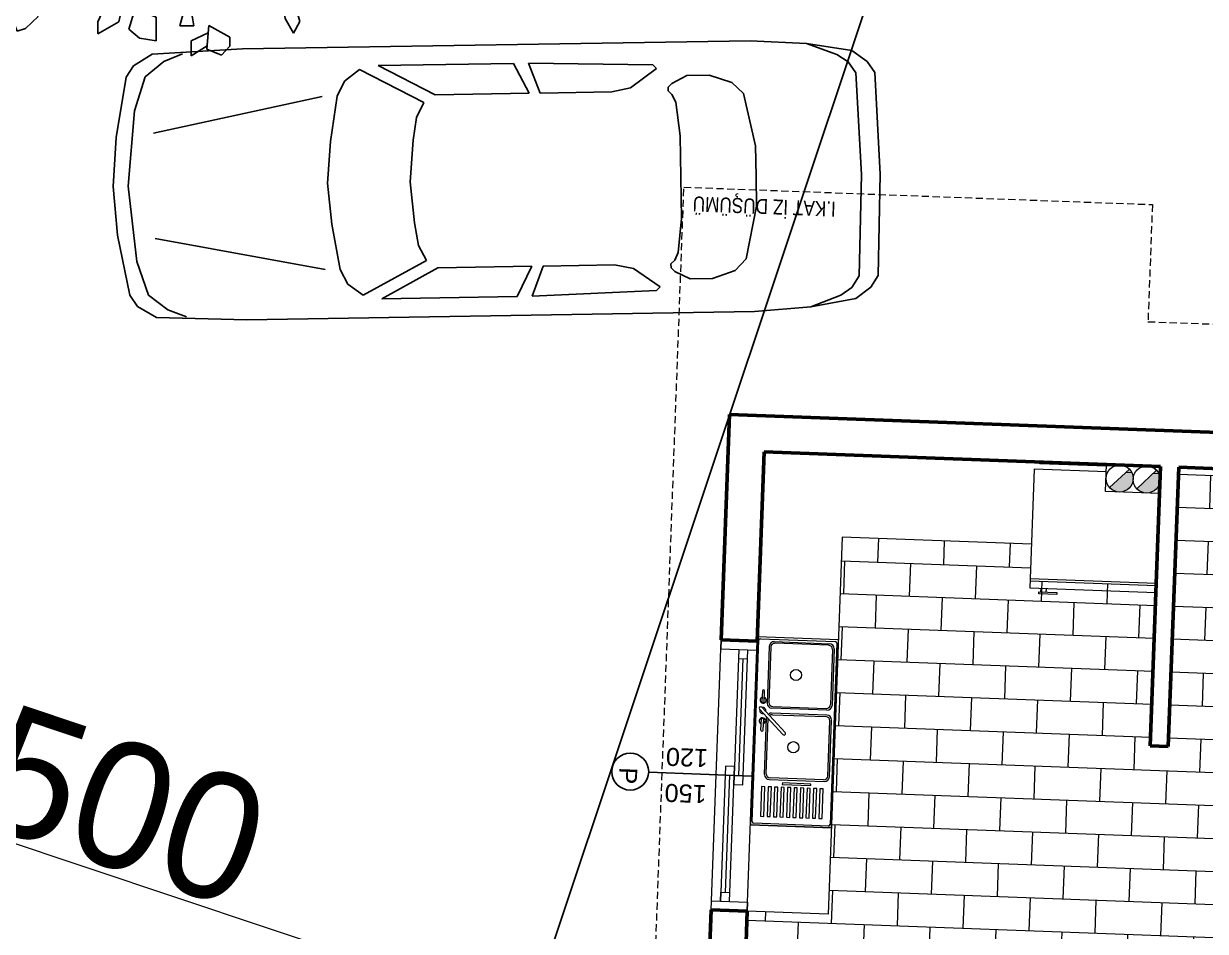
# Model space of a CAD drawing. Header units: centimetres. Extents: x 63871 to 181827, y -95930 to 42199.
# Drawn here: x 146969 to 147624, y 27737 to 28240 of the extents above; entities that cross this region are included whole.
import ezdxf

# ---------------------------------------------------------------- set-up
doc = ezdxf.new("R2010")
doc.units = ezdxf.units.CM
doc.linetypes.add('11-021_500-SatisOfisi_220512$0${ Diamond }', pattern=[12, 4, -2, 2, 2, -2])
for name, color, linetype, lineweight in [('A-GLAZ', 151, 'Continuous', 9), ('A-WALL', 12, 'Continuous', 50), ('ARM_Pen_No__252', 8, 'Continuous', 18), ('Baca', 82, 'Continuous', 9), ('İz DÜŞÜMÜ', 7, '11-021_500-SatisOfisi_220512$0${ Diamond }', 18), ('OLUK', 222, 'Continuous', 15), ('tefriş', 21, 'Continuous', 20), ('ÇEKME MESAFESİ', 5, 'Continuous', 25)]:
    doc.layers.add(name, color=color, linetype=linetype, lineweight=lineweight)
for name, color, linetype in [('Bitirme - Duvar', 7, 'Continuous'), ('CAY', 94, 'Continuous'), ('Dıış Ölçü', 140, 'Continuous'), ('furn', 7, 'Continuous')]:
    doc.layers.add(name, color=color, linetype=linetype)
doc.styles.add('MtXpl_Arial_Narrow_1', font='')
doc.styles.add('OLUŞTURULMUŞ_STİL_1', font='Arial.ttf')
doc.styles.add('RomanS', font='')
doc.styles.get('MtXpl_Arial_Narrow_1').set_extended_font_data('Arial Narrow')
doc.styles.get('RomanS').set_extended_font_data('Stylus BT')
doc.dimstyles.new('BÖYÜK', dxfattribs={"dimtxt": 70, "dimasz": 5, "dimexe": 5, "dimexo": 5, "dimgap": 2, "dimtad": 3, "dimdec": 0, "dimzin": 0, "dimdsep": 46, "dimtxsty": 'RomanS', "dimblk": 'DOT', "dimcen": 5, "dimadec": 0, "dimazin": 0, "dimtfac": 1, "dimtdec": 0, "dimtix": 1, "dimtofl": 0, "dimtmove": 1, "dimatfit": 0, "dimldrblk": 'DOT', "dimfxl": 10, "dimfxlon": 1, "dimtolj": 1, "dimtzin": 0, "dimarcsym": 0})

# ---------------------------------------------------------------- blocks, each defined once
blk = doc.blocks.new('afadfa')
at = {"layer": 'Baca'}
h = blk.add_hatch(color=0, dxfattribs=at)
h.dxf.hatch_style = 1
h.paths.add_polyline_path([(525548.61, 4261233.83, 0.670516), (525535.77, 4261228.56, 0.199315), (525537.97, 4261223.25)])
h = blk.add_hatch(color=0, dxfattribs=at)
h.dxf.hatch_style = 1
h.paths.add_polyline_path([(525563.68, 4261233.75, 0.675614), (525550.77, 4261228.56, 0.202965), (525553.05, 4261223.18)])
for p, q in [((525537.97, 4261223.25), (525548.61, 4261233.83)), ((525553.05, 4261223.18), (525563.68, 4261233.75))]:
    blk.add_line(p, q, dxfattribs=at)
blk.add_lwpolyline([(525535.77, 4261236.11), (525565.77, 4261236.05), (525565.77, 4261220.99), (525535.77, 4261221.06)], close=True, dxfattribs=at)
for centre in [(525543.27, 4261228.56), (525558.27, 4261228.56)]:
    blk.add_circle(centre, 7.5, dxfattribs=at)
blk = doc.blocks.new('HRD')
at = {"layer": 'ARM_Pen_No__252'}
h = blk.add_hatch(dxfattribs=at)
h.set_pattern_fill('AR-B816', color=256, scale=0.09)
h.set_pattern_definition([(0, (-39959.2, 0), (0, 18.288), []), (90, (-39959.2, 0), (-18.288, 18.288), [18.288, -18.288])])
h.paths.add_polyline_path([(154149.63, 35592.48), (154149.63, 35503.48), (154219.63, 35503.48), (154219.63, 35483.24), (154324.63, 35483.24), (154324.63, 35692.48), (154369.63, 35692.48), (154369.63, 35927.48), (154369.63, 35927.48), (154369.63, 36097.48), (154369.63, 36177.48), (154254.63, 36177.48), (153954.63, 36177.48), (153839.63, 36177.48), (153839.63, 35897.6), (153869.63, 35897.54), (153869.63, 35882.48), (154019.63, 35882.48), (154019.63, 35872.48), (154019.63, 35833.25, -0.444416), (154030.45, 35823.48, -0.444416), (154019.63, 35813.72), (154019.63, 35773.48), (153939.63, 35773.48), (153939.63, 35692.48), (154019.63, 35692.48), (154019.63, 35687.48), (154019.63, 35633.7), (154020.63, 35632.93), (154019.63, 35631.47), (154019.63, 35592.48), (154019.63, 35582.48), (153989.63, 35582.48), (153989.63, 35577.48), (153989.63, 35497.48), (153989.63, 35437.48), (153994.63, 35437.48), (154094.63, 35437.48), (154139.63, 35437.48), (154139.63, 35592.48)])
blk.add_line((154324.63, 35644.48), (154369.63, 35644.48))
at = {"layer": 'A-GLAZ', "ltscale": 3}
for p, q in [((154369.63, 35692.48), (154389.63, 35692.48)), ((154369.63, 35687.48), (154369.63, 35692.48)), ((154369.63, 35692.48), (154369.63, 35542.48)), ((154389.63, 35692.48), (154389.63, 35687.48)), ((154389.63, 35692.48), (154389.63, 35542.48)), ((154389.63, 35687.48), (154369.63, 35687.48)), ((154379.63, 35687.48), (154379.63, 35612.48)), ((154384.63, 35612.48), (154384.63, 35687.48)), ((154384.63, 35687.48), (154384.63, 35682.48)), ((154384.63, 35682.48), (154379.63, 35682.48)), ((154382.13, 35682.48), (154382.13, 35617.48)), ((154379.63, 35622.48), (154374.63, 35622.48)), ((154374.63, 35622.48), (154374.63, 35547.48)), ((154379.63, 35547.48), (154379.63, 35622.48)), ((154379.63, 35617.48), (154374.63, 35617.48)), ((154377.13, 35617.48), (154377.13, 35552.48)), ((154379.63, 35617.48), (154384.63, 35617.48)), ((154379.63, 35612.48), (154384.63, 35612.48)), ((154379.63, 35552.48), (154374.63, 35552.48)), ((154379.63, 35547.48), (154379.63, 35552.48)), ((154389.63, 35547.48), (154369.63, 35547.48)), ((154369.63, 35547.48), (154369.63, 35542.48)), ((154369.63, 35542.48), (154389.63, 35542.48)), ((154389.63, 35542.48), (154389.63, 35547.48))]:
    blk.add_line(p, q, dxfattribs=at)
at = {"layer": 'A-WALL', "lineweight": 53}
for p, q in [((154369.63, 35692.48), (154369.63, 35927.48)), ((154389.63, 35927.48), (154389.63, 35692.48)), ((154369.63, 35692.48), (154389.63, 35692.48)), ((154369.63, 35692.48), (154389.63, 35692.48)), ((154139.63, 35437.48), (154139.63, 35592.48)), ((154139.63, 35592.48), (154149.63, 35592.48)), ((154149.63, 35592.48), (154149.63, 35437.48)), ((154369.63, 35437.48), (154369.63, 35542.48)), ((154369.63, 35542.48), (154389.63, 35542.48)), ((154389.63, 35542.48), (154389.63, 35417.48)), ((154389.63, 35542.48), (154389.63, 35417.48)), ((154094.63, 35437.48), (154139.63, 35437.48)), ((154149.63, 35437.48), (154369.63, 35437.48)), ((154389.63, 35417.48), (154094.63, 35417.48))]:
    blk.add_line(p, q, dxfattribs=at)
at = {"layer": 'A-WALL', "lineweight": 50}
blk.add_line((154389.63, 35542.48), (154369.63, 35542.48), dxfattribs=at)
at = {"layer": 'Bitirme - Duvar', "color": 161, "linetype": 'Continuous', "lineweight": 25}
blk.add_line((154427.13, 35617.48), (154369.63, 35617.48), dxfattribs=at)
blk.add_circle((154437.36, 35617.48), 10.23, dxfattribs=at)
at = {"layer": 'İz DÜŞÜMÜ'}
blk.add_lwpolyline([(153819.63, 36347.48), (154419.63, 36347.49), (154419.63, 35292.49), (154159.63, 35292.49), (154159.63, 35357.48), (153819.63, 35357.48), (153819.63, 36347.48)], dxfattribs=at)
at = {"layer": 'tefriş'}
for p, q in [((154324.63, 35483.24), (154324.63, 35692.48)), ((154324.63, 35692.48), (154369.63, 35692.48)), ((154324.63, 35644.48), (154324.63, 35540.24)), ((154369.63, 35644.48), (154324.63, 35644.48)), ((154325.53, 35542.04), (154325.53, 35642.68)), ((154326.43, 35643.58), (154367.83, 35643.58)), ((154330.03, 35639.53), (154330.03, 35623.04)), ((154331.83, 35639.53), (154330.03, 35639.53)), ((154331.83, 35623.04), (154331.83, 35639.53)), ((154333.63, 35639.53), (154333.63, 35623.04)), ((154335.43, 35639.53), (154333.63, 35639.53)), ((154335.43, 35623.04), (154335.43, 35639.53)), ((154337.23, 35639.53), (154337.23, 35623.04)), ((154339.03, 35639.53), (154337.23, 35639.53)), ((154339.03, 35623.04), (154339.03, 35639.53)), ((154340.83, 35639.53), (154340.83, 35623.04)), ((154342.63, 35639.53), (154340.83, 35639.53)), ((154342.63, 35623.04), (154342.63, 35639.53)), ((154344.43, 35639.53), (154344.43, 35623.04)), ((154346.23, 35639.53), (154344.43, 35639.53)), ((154346.23, 35623.04), (154346.23, 35639.53)), ((154348.03, 35639.53), (154348.03, 35623.04)), ((154349.83, 35639.53), (154348.03, 35639.53)), ((154349.83, 35623.04), (154349.83, 35639.53)), ((154351.63, 35639.53), (154351.63, 35623.04)), ((154353.43, 35639.53), (154351.63, 35639.53)), ((154353.43, 35623.04), (154353.43, 35639.53)), ((154355.23, 35639.53), (154355.23, 35623.04)), ((154357.03, 35639.53), (154355.23, 35639.53)), ((154357.03, 35623.04), (154357.03, 35639.53)), ((154358.83, 35639.53), (154358.83, 35623.04)), ((154360.63, 35639.53), (154358.83, 35639.53)), ((154360.63, 35623.04), (154360.63, 35639.53)), ((154362.43, 35639.53), (154362.43, 35623.04)), ((154364.23, 35639.53), (154362.43, 35639.53)), ((154364.23, 35623.04), (154364.23, 35639.53)), ((154368.73, 35642.68), (154368.73, 35542.04)), ((154369.63, 35540.24), (154369.63, 35644.48)), ((154330.03, 35623.04), (154331.83, 35623.04)), ((154333.63, 35623.04), (154335.43, 35623.04)), ((154337.23, 35623.04), (154339.03, 35623.04)), ((154340.83, 35623.04), (154342.63, 35623.04)), ((154344.43, 35623.04), (154346.23, 35623.04)), ((154348.03, 35623.04), (154349.83, 35623.04)), ((154351.63, 35623.04), (154353.43, 35623.04)), ((154355.23, 35623.04), (154357.03, 35623.04)), ((154358.83, 35623.04), (154360.63, 35623.04)), ((154362.43, 35623.04), (154364.23, 35623.04)), ((154326.88, 35616.29), (154326.88, 35584.79)), ((154327.78, 35615.84), (154327.78, 35585.24)), ((154360.18, 35618.99), (154329.58, 35618.99)), ((154330.03, 35618.09), (154359.73, 35618.09)), ((154361.98, 35615.84), (154361.98, 35585.24)), ((154362.88, 35616.29), (154362.88, 35584.79)), ((154353.48, 35593.8), (154367.02, 35580.26)), ((154365.81, 35579.05), (154352.27, 35592.59)), ((154364.63, 35585.6), (154364.63, 35591.76)), ((154365.77, 35591.76), (154365.77, 35585.6)), ((154329.58, 35582.09), (154360.18, 35582.09)), ((154359.73, 35582.99), (154330.03, 35582.99)), ((154326.88, 35545.19), (154326.88, 35576.69)), ((154327.78, 35545.64), (154327.78, 35576.24)), ((154329.58, 35579.39), (154360.18, 35579.39)), ((154359.73, 35578.49), (154330.03, 35578.49)), ((154361.98, 35545.64), (154361.98, 35576.24)), ((154362.88, 35545.19), (154362.88, 35576.69)), ((154364.63, 35576.14), (154364.63, 35569.97)), ((154365.77, 35569.97), (154365.77, 35576.14)), ((154367.83, 35541.14), (154326.43, 35541.14)), ((154360.18, 35542.49), (154329.58, 35542.49)), ((154330.03, 35543.39), (154359.73, 35543.39)), ((154324.63, 35540.24), (154369.63, 35540.24)), ((154204.63, 35509.48), (154204.63, 35510.48)), ((154204.63, 35510.48), (154214.63, 35510.48)), ((154214.63, 35509.48), (154204.63, 35509.48)), ((154210.63, 35507.48), (154210.63, 35509.48)), ((154213.63, 35507.48), (154213.63, 35509.48)), ((154214.63, 35510.48), (154214.63, 35509.48)), ((154149.63, 35507.48), (154149.63, 35441.48)), ((154219.63, 35507.48), (154149.63, 35507.48)), ((154219.63, 35503.48), (154149.63, 35503.48)), ((154149.63, 35502.48), (154219.63, 35502.48)), ((154219.63, 35441.48), (154219.63, 35507.48)), ((154219.63, 35483.24), (154324.63, 35483.24)), ((154149.63, 35441.48), (154153.66, 35441.48)), ((154152.63, 35437.48), (154152.63, 35438.48)), ((154152.63, 35438.48), (154153.39, 35438.48)), ((154216.63, 35437.48), (154152.63, 35437.48)), ((154165.5, 35441.48), (154168.81, 35441.48)), ((154179.63, 35441.48), (154219.63, 35441.48)), ((154179.63, 35438.48), (154216.63, 35438.48)), ((154216.63, 35438.48), (154216.63, 35437.48))]:
    blk.add_line(p, q, dxfattribs=at)
blk.add_lwpolyline([(154352.81, 35620.62), (154352.81, 35621.46), (154337.06, 35621.46), (154337.06, 35620.62)], close=True, dxfattribs=at)
for centre in [(154347.46, 35600.61), (154347.46, 35560.51)]:
    blk.add_circle(centre, 3.11, dxfattribs=at)
for centre, radius, start, end in [((154326.43, 35642.68), 0.9, 90, 180), ((154367.83, 35642.68), 0.9, 0, 90), ((154329.58, 35616.29), 2.7, 90, 180), ((154330.03, 35615.84), 2.25, 90, 180), ((154359.73, 35615.84), 2.25, 0, 90), ((154360.18, 35616.29), 2.7, 0, 90), ((154352.88, 35593.19), 0.857, 45, 225), ((154353.77, 35592.3), 0.572, 270, 270), ((154365.2, 35586.62), 1.71, 109.47122, 70.52878), ((154365.2, 35591.76), 0.572, 0, 180), ((154329.58, 35584.79), 2.7, 180, 270), ((154330.03, 35585.24), 2.25, 180, 270), ((154359.73, 35585.24), 2.25, 270, 312.8196), ((154360.18, 35584.79), 2.7, 270, 313.18306), ((154360.18, 35584.79), 2.7, 352.10725, 0), ((154365.2, 35580.87), 1.71, 165, 285), ((154365.2, 35585.94), 0.668, 211.22508, 328.77492), ((154365.2, 35580.87), 1.71, 345, 105), ((154329.58, 35576.69), 2.7, 90, 180), ((154330.03, 35576.24), 2.25, 90, 180), ((154359.73, 35576.24), 2.25, 0, 90), ((154360.18, 35576.69), 2.7, 0, 90), ((154365.2, 35575.12), 1.71, 289.47122, 250.52878), ((154365.2, 35575.79), 0.668, 31.22508, 148.77492), ((154366.41, 35579.66), 0.857, 225, 45), ((154365.2, 35569.97), 0.572, 180, 0), ((154326.43, 35542.04), 0.9, 180, 270), ((154329.58, 35545.19), 2.7, 180, 270), ((154330.03, 35545.64), 2.25, 180, 270), ((154359.73, 35545.64), 2.25, 270, 0), ((154360.18, 35545.19), 2.7, 270, 0), ((154367.83, 35542.04), 0.9, 270, 0)]:
    blk.add_arc(centre, radius, start, end, dxfattribs=at)
at = {"layer": 'Baca'}
blk.add_blockref('afadfa', (-371386.14, -4225783.58), dxfattribs=at)
at = {"style": 'MtXpl_Arial_Narrow_1'}
blk.add_text('I.KAT İZ DÜŞÜMÜ', height=8.316, rotation=359.95698, dxfattribs=at).set_placement((154335.01, 35297.43))
at = {"layer": 'Bitirme - Duvar', "linetype": 'Continuous', "char_height": 10, "attachment_point": 7, "style": 'OLUŞTURULMUŞ_STİL_1'}
for s, insert, rotation in [('\\A1;150', (154394.56, 35623.32), 0), ('\\A1;P', (154443.49, 35615.16), 90)]:
    blk.add_mtext(s, dxfattribs=dict(at, insert=insert, rotation=rotation))
at = {"layer": 'Bitirme - Duvar', "linetype": 'Continuous', "insert": (154394.56, 35603.32), "char_height": 10, "width": 22.2306, "attachment_point": 7, "rotation": 0, "style": 'OLUŞTURULMUŞ_STİL_1'}
blk.add_mtext('\\A1;120', dxfattribs=at)
blk = doc.blocks.new('02PCAR03')
at = {"color": 0, "linetype": 'ByBlock'}
for p, q in [((-185, 35), (-197, 33)), ((-185, 35), (-193, 32)), ((-170, 36), (-185, 35)), ((-35, 36), (-170, 36)), ((-11, 35), (-35, 36)), ((-14, 33), (-19, 35)), ((-6, 32), (-11, 35)), ((-197, 33), (-201, 30)), ((-193, 32), (-196, 30)), ((-9, 29), (-14, 33)), ((-4, 29), (-6, 32)), ((-201, 30), (-203, 27)), ((-196, 30), (-198, 27)), ((-145, 29), (-144, 30)), ((-138, 24), (-145, 29)), ((-144, 30), (-111, 31)), ((-111, 31), (-114, 23)), ((-111, 23), (-107, 31)), ((-107, 31), (-71, 31)), ((-71, 31), (-86, 23)), ((-66, 30), (-83, 21)), ((-62, 27), (-66, 30)), ((-6, 20), (-9, 29)), ((-1, 13), (-4, 29)), ((-203, 27), (-204, 0)), ((-198, 27), (-199, 0)), ((-159, 27), (-165, 25)), ((-153, 27), (-159, 27)), ((-149, 25), (-153, 27)), ((-60, 23), (-62, 27)), ((-168, 22), (-171, 8)), ((-165, 25), (-168, 22)), ((-150, 20), (-149, 22)), ((-148, 24), (-149, 25)), ((-149, 22), (-148, 23)), ((-148, 23), (-148, 24)), ((-133, 23), (-138, 24)), ((-114, 23), (-133, 23)), ((-86, 23), (-111, 23)), ((-58, 11), (-60, 23)), ((-11, 14), (-56, 23)), ((-151, 11), (-150, 20)), ((-83, 21), (-81, 17)), ((-4, 0), (-6, 20)), ((-81, 17), (-80, 11)), ((0, 0), (-1, 13)), ((-151, 0), (-151, 11)), ((-80, 11), (-79, 0)), ((-57, 0), (-58, 11)), ((-171, 8), (-171, 0)), ((-203, -27), (-204, 0)), ((-198, -27), (-199, 0)), ((-171, -8), (-171, 0)), ((-151, 0), (-151, -11)), ((-80, -11), (-79, 0)), ((-57, 0), (-58, -11)), ((-4, 0), (-6, -20)), ((0, 0), (-1, -13)), ((-168, -22), (-171, -8)), ((-151, -11), (-150, -20)), ((-81, -17), (-80, -11)), ((-58, -11), (-60, -23)), ((-11, -14), (-56, -23)), ((-1, -13), (-4, -29)), ((-83, -21), (-81, -17)), ((-150, -20), (-149, -22)), ((-66, -30), (-83, -21)), ((-6, -20), (-9, -29)), ((-165, -25), (-168, -22)), ((-159, -27), (-165, -25)), ((-149, -25), (-153, -27)), ((-149, -22), (-148, -23)), ((-148, -24), (-149, -25)), ((-148, -23), (-148, -24)), ((-138, -24), (-145, -29)), ((-133, -23), (-138, -24)), ((-114, -23), (-133, -23)), ((-111, -31), (-114, -23)), ((-86, -23), (-111, -23)), ((-111, -23), (-107, -31)), ((-71, -31), (-86, -23)), ((-60, -23), (-62, -27)), ((-201, -30), (-203, -27)), ((-196, -30), (-198, -27)), ((-153, -27), (-159, -27)), ((-62, -27), (-66, -30)), ((-197, -33), (-201, -30)), ((-193, -32), (-196, -30)), ((-145, -29), (-144, -30)), ((-144, -30), (-111, -31)), ((-107, -31), (-71, -31)), ((-9, -29), (-14, -33)), ((-4, -29), (-6, -32)), ((-185, -35), (-197, -33)), ((-185, -35), (-193, -32)), ((-14, -33), (-19, -35)), ((-6, -32), (-11, -35)), ((-170, -36), (-185, -35)), ((-35, -36), (-170, -36)), ((-11, -35), (-35, -36))]:
    blk.add_line(p, q, dxfattribs=at)
blk = doc.blocks.new('_Dot')
at = {"color": 0, "linetype": 'ByBlock', "lineweight": -2}
blk.add_line((-0.5, 0), (-1, 0), dxfattribs=at)
at = {"color": 0, "linetype": 'ByBlock', "const_width": 0.5}
blk.add_lwpolyline([(-0.25, 0, 1), (0.25, 0, 1)], format="xyb", close=True, dxfattribs=at)
blk = doc.blocks.new('*D120')
at = {"layer": 'Defpoints', "color": 0, "transparency": 16777216}
for p in [(-9653.95, 11665.77), (-9653.95, 11665.76), (-9179.7, 11507.37)]:
    blk.add_point(p, dxfattribs=at)
at = {"layer": 'Dıış Ölçü', "color": 0, "lineweight": -2, "transparency": 16777216}
for p, q in [((-9653.95, 11665.77), (-9652.36, 11670.51)), ((-9184.44, 11508.96), (-9649.21, 11664.19)), ((-9179.7, 11507.38), (-9178.12, 11512.12))]:
    blk.add_line(p, q, dxfattribs=at)
at = {"layer": 'Dıış Ölçü', "color": 0, "lineweight": -2, "transparency": 16777216, "xscale": 5, "yscale": 5, "zscale": 5}
for p, rotation in [((-9653.95, 11665.77), 161.5310383117991), ((-9179.7, 11507.38), 341.531038311799)]:
    blk.add_blockref('_Dot', p, dxfattribs=dict(at, rotation=rotation))
at = {"layer": 'Dıış Ölçü', "color": 0, "transparency": 16777216, "insert": (-9404.54, 11623.34), "char_height": 70, "attachment_point": 5, "rotation": 341.53104, "style": 'RomanS'}
blk.add_mtext('\\A1;500', dxfattribs=at)
blk = doc.blocks.new('A$C5AA32782')
at = {"layer": 'CAY'}
for p, q in [((566, 945.5, 0), (539.4, 903.2, 0)), ((585.9, 912.6, 0), (566, 945.5, 0)), ((452.9, 931.4, 0), (426.3, 893.8, 0)), ((456.2, 922, 0), (452.9, 931.4, 0)), ((479.5, 870.3, 0), (456.2, 922, 0)), ((539.4, 903.2, 0), (566, 879.7, 0)), ((615.9, 903.2, 0), (585.9, 912.6, 0)), ((602.6, 889.1, 0), (615.9, 903.2, 0)), ((669.1, 912.6, 0), (652.5, 893.8, 0)), ((672.4, 889.1, 0), (669.1, 912.6, 0)), ((211.1, 882.5, 0), (201.2, 877.8, 0)), ((254.4, 859, 0), (211.1, 882.5, 0)), ((328.5, 887.1, 0), (288.5, 854.2, 0)), ((355.1, 891.8, 0), (328.5, 887.1, 0)), ((385, 873, 0), (355.1, 891.8, 0)), ((426.3, 893.8, 0), (432.9, 870.3, 0)), ((566, 879.7, 0), (602.6, 889.1, 0)), ((652.5, 893.8, 0), (662.4, 879.7, 0)), ((662.4, 879.7, 0), (672.4, 889.1, 0)), ((201.2, 877.8, 0), (211.1, 821.4, 0)), ((381.7, 858.9, 0), (385, 873, 0)), ((432.9, 870.3, 0), (462.9, 865.6, 0)), ((462.9, 865.6, 0), (479.5, 870.3, 0)), ((251, 821.4, 0), (254.4, 859, 0)), ((288.5, 854.2, 0), (288.5, 849.5, 0)), ((288.5, 849.5, 0), (315.2, 811.9, 0)), ((325.1, 830.7, 0), (331.8, 849.5, 0)), ((331.8, 849.5, 0), (345.1, 849.5, 0)), ((345.1, 849.5, 0), (358.4, 844.8, 0)), ((358.4, 844.8, 0), (381.7, 858.9, 0)), ((315.2, 811.9, 0), (325.1, 830.7, 0)), ((617.8, 810.6, 0), (644.5, 829.4, 0)), ((644.5, 829.4, 0), (674.4, 838.7, 0)), ((674.4, 838.7, 0), (701, 820, 0)), ((211.1, 821.4, 0), (234.4, 802.6, 0)), ((234.4, 802.6, 0), (251, 821.4, 0)), ((347, 805.9, 0), (333.7, 796.5, 0)), ((377, 777.7, 0), (347, 805.9, 0)), ((436.8, 821.9, 0), (416.8, 821.9, 0)), ((416.8, 821.9, 0), (420.1, 789, 0)), ((450.1, 807.8, 0), (436.8, 821.9, 0)), ((440.1, 803.1, 0), (450.1, 807.8, 0)), ((542.4, 778.7, 0), (549.1, 816.3, 0)), ((549.1, 816.3, 0), (575.7, 778.7, 0)), ((667.7, 796.5, 0), (617.8, 810.6, 0)), ((701, 820, 0), (667.7, 796.5, 0)), ((776.2, 813.8, 0), (739, 790.4, 0)), ((776.2, 813.8, 0), (772.2, 785.7, 0)), ((107, 781, 0), (77, 799.8, 0)), ((77, 799.8, 0), (77, 762.2, 0)), ((333.7, 796.5, 0), (313.8, 759, 0)), ((420.1, 789, 0), (440.1, 803.1, 0)), ((739, 790.4, 0), (772.2, 785.7, 0)), ((113.6, 752.8, 0), (107, 781, 0)), ((163.9, 778.9, 0), (152.9, 755.4, 0)), ((191.6, 778.9, 0), (163.9, 778.9, 0)), ((194, 755.2, 0), (191.6, 778.9, 0)), ((383.6, 768.3, 0), (377, 777.7, 0)), ((380.3, 749.6, 0), (383.6, 768.3, 0)), ((549.1, 778.7, 0), (542.4, 778.7, 0)), ((555.7, 764.6, 0), (549.1, 778.7, 0)), ((582.4, 774, 0), (555.7, 764.6, 0)), ((575.7, 778.7, 0), (582.4, 774, 0)), ((77, 762.2, 0), (107, 738.7, 0)), ((107, 738.7, 0), (113.6, 752.8, 0)), ((152.9, 755.4, 0), (147.3, 735.9, 0)), ((175, 743.7, 0), (194.4, 755.4, 0)), ((313.8, 759, 0), (307.1, 744.9, 0)), ((307.1, 744.9, 0), (333.7, 749.6, 0)), ((333.7, 749.6, 0), (353.7, 744.9, 0)), ((353.7, 744.9, 0), (380.3, 749.6, 0)), ((802.2, 743.4, 0), (825.4, 762.2, 0)), ((825.4, 762.2, 0), (805.5, 719.9, 0)), ((147.3, 735.9, 0), (175, 743.7, 0)), ((752.3, 715.2, 0), (765.6, 743.4, 0)), ((765.6, 743.4, 0), (802.2, 743.4, 0)), ((547, 726.4, 0), (523.7, 688.8, 0)), ((566.9, 688.8, 0), (547, 726.4, 0)), ((695, 715.3, 0), (685, 682.5, 0)), ((728.2, 701.2, 0), (695, 715.3, 0)), ((778.9, 701.1, 0), (752.3, 715.2, 0)), ((805.5, 719.9, 0), (778.9, 701.1, 0)), ((728.2, 663.7, 0), (728.2, 701.2, 0)), ((113.6, 687.1, 0), (80.3, 682.4, 0)), ((80.3, 682.4, 0), (80.3, 654.2, 0)), ((113.6, 668.3, 0), (113.6, 687.1, 0)), ((206.1, 691.9, 0), (172.9, 673.1, 0)), ((242.7, 677.8, 0), (206.1, 691.9, 0)), ((226.1, 659, 0), (242.7, 677.8, 0)), ((523.7, 688.8, 0), (533.7, 655.9, 0)), ((533.7, 655.9, 0), (566.9, 688.8, 0)), ((685, 682.5, 0), (701.6, 668.4, 0)), ((80.3, 654.2, 0), (113.6, 668.3, 0)), ((172.9, 673.1, 0), (212.8, 659, 0)), ((212.8, 659, 0), (226.1, 659, 0)), ((447.5, 660.3, 0), (407.6, 634.6, 0)), ((447.5, 660.3, 0), (447.5, 648.7, 0)), ((701.6, 668.4, 0), (728.2, 663.7, 0)), ((752.3, 668.3, 0), (768.9, 673, 0)), ((768.9, 635.4, 0), (752.3, 668.3, 0)), ((768.9, 673, 0), (842.1, 649.5, 0)), ((430.9, 625.3, 0), (447.5, 648.7, 0)), ((619.8, 646.7, 0), (593.2, 618.5, 0)), ((626.5, 609.1, 0), (619.8, 646.7, 0)), ((878.7, 640.1, 0), (825.4, 626, 0)), ((842.1, 649.5, 0), (878.7, 640.1, 0)), ((110.8, 630, 0), (80.9, 587.7, 0)), ((144.1, 625.3, 0), (110.8, 630, 0)), ((134.1, 592.4, 0), (144.1, 625.3, 0)), ((407.6, 634.6, 0), (430.9, 625.3, 0)), ((593.2, 618.5, 0), (603.2, 576.2, 0)), ((825.4, 626, 0), (768.9, 635.4, 0)), ((0.4, 572.3, 0), (5.9, 607.5, 0)), ((5.9, 607.5, 0), (33.6, 607.5, 0)), ((33.6, 607.5, 0), (36.4, 591.8, 0)), ((653.1, 599.7, 0), (626.5, 609.1, 0)), ((656.4, 580.9, 0), (653.1, 599.7, 0)), ((36.4, 591.8, 0), (0.4, 572.3, 0)), ((80.9, 587.7, 0), (60.9, 559.5, 0)), ((87.6, 568.9, 0), (134.1, 592.4, 0)), ((603.2, 576.2, 0), (656.4, 580.9, 0)), ((851.7, 554.1, 0), (885, 582.3, 0)), ((885, 582.3, 0), (911.6, 568.2, 0)), ((60.9, 559.5, 0), (87.6, 568.9, 0)), ((238.2, 576, 0), (227.1, 556.4, 0)), ((252.1, 560.3, 0), (238.2, 576, 0)), ((827.9, 533.9, 0), (835.1, 563.5, 0)), ((875, 540, 0), (835.1, 563.5, 0)), ((911.6, 568.2, 0), (888.3, 544.7, 0)), ((227.1, 556.4, 0), (238.2, 544.7, 0)), ((238.2, 544.7, 0), (252.1, 560.3, 0)), ((480.7, 559.5, 0), (469.6, 517.6, 0)), ((480.7, 559.5, 0), (532.8, 541.1, 0)), ((873.9, 540.7, 0), (888.3, 544.7, 0)), ((519.5, 517.6, 0), (532.8, 541.1, 0)), ((758.9, 532, 0), (732.3, 527.3, 0)), ((732.3, 527.3, 0), (732.3, 513.2, 0)), ((788.5, 511.1, 0), (758.9, 532, 0)), ((855.1, 511.8, 0), (827.9, 533.9, 0)), ((865, 516.5, 0), (875, 540, 0)), ((469.6, 517.6, 0), (486.2, 480, 0)), ((502.9, 465.9, 0), (519.5, 517.6, 0)), ((732.3, 513.2, 0), (745.6, 494.4, 0)), ((788.5, 511.1, 0), (758.9, 485, 0)), ((855.1, 511.8, 0), (865, 516.5, 0)), ((664, 488.3, 0), (631.4, 457.6, 0)), ((664, 488.3, 0), (678, 438.8, 0)), ((745.6, 494.4, 0), (758.9, 485, 0)), ((63.9, 482, 0), (47.2, 453.8, 0)), ((93.8, 482, 0), (63.9, 482, 0)), ((110.4, 453.8, 0), (93.8, 482, 0)), ((486.2, 480, 0), (502.9, 465.9, 0)), ((807.7, 450.2, 0), (846.9, 477.9, 0)), ((846.9, 477.9, 0), (870.2, 468.5, 0)), ((870.2, 468.5, 0), (856.9, 440.3, 0)), ((47.2, 453.8, 0), (83.8, 439.7, 0)), ((83.8, 439.7, 0), (110.4, 453.8, 0)), ((631.4, 457.6, 0), (651.4, 434.1, 0)), ((807.7, 450.2, 0), (856.9, 440.3, 0)), ((192.8, 430.8, 0), (165.1, 395.5, 0)), ((231.6, 419, 0), (192.8, 430.8, 0)), ((651.4, 434.1, 0), (671.4, 405.9, 0)), ((671.4, 405.9, 0), (678, 438.8, 0)), ((762.3, 435, 0), (752.8, 421.6, 0)), ((793.1, 404.9, 0), (762.3, 435, 0)), ((192.8, 399.5, 0), (231.6, 419, 0)), ((752.8, 421.6, 0), (759.9, 388.1, 0)), ((915.7, 415.1, 0), (891.6, 389.5, 0)), ((961, 393.8, 0), (915.7, 415.1, 0)), ((162.3, 372.1, 0), (192.8, 399.5, 0)), ((165.1, 395.5, 0), (162.3, 372.1, 0)), ((795.4, 358, 0), (793.1, 404.9, 0)), ((918.8, 372.4, 0), (961, 393.8, 0)), ((13.3, 387.6, 0), (0, 350, 0)), ((0, 350, 0), (43.2, 382.9, 0)), ((43.2, 382.9, 0), (13.3, 387.6, 0)), ((609.3, 376.3, 0), (585.9, 348.8, 0)), ((609.3, 376.3, 0), (612.6, 348.8, 0)), ((759.9, 388.1, 0), (795.4, 358, 0)), ((891.6, 389.5, 0), (918.8, 372.4, 0)), ((585.9, 348.8, 0), (612.6, 348.8, 0)), ((712.3, 330, 0), (705.7, 311.2, 0)), ((732.3, 325.3, 0), (712.3, 330, 0)), ((742.3, 287.7, 0), (732.3, 325.3, 0)), ((862, 320.6, 0), (858.7, 297.1, 0)), ((882, 315.9, 0), (862, 320.6, 0)), ((705.7, 311.2, 0), (709, 268.9, 0)), ((908.6, 287.7, 0), (882, 315.9, 0)), ((735.6, 264.2, 0), (742.3, 287.7, 0)), ((858.7, 297.1, 0), (885.3, 278.3, 0)), ((885.3, 278.3, 0), (908.6, 287.7, 0)), ((60.4, 268.9, 0), (37.1, 221.9, 0)), ((70.4, 236, 0), (60.4, 268.9, 0)), ((709, 268.9, 0), (689.1, 245.4, 0)), ((689.1, 245.4, 0), (735.6, 264.2, 0)), ((815.5, 254.8, 0), (785.5, 268.9, 0)), ((785.5, 268.9, 0), (788.8, 250.1, 0)), ((788.8, 250.1, 0), (808.8, 212.5, 0)), ((788.8, 250.1, 0), (808.8, 212.5, 0)), ((832.1, 217.2, 0), (815.5, 254.8, 0)), ((53.7, 207.8, 0), (70.4, 236, 0)), ((37.1, 221.9, 0), (57.1, 193.7, 0)), ((57.1, 193.7, 0), (53.7, 207.8, 0)), ((144.4, 214.7, 0), (116.7, 187.3, 0)), ((158.3, 222.5, 0), (144.4, 214.7, 0)), ((152.8, 183.4, 0), (177.7, 210.8, 0)), ((177.7, 210.8, 0), (158.3, 222.5, 0)), ((798.8, 179.6, 0), (832.1, 217.2, 0)), ((808.8, 212.5, 0), (798.8, 179.6, 0)), ((116.7, 187.3, 0), (152.8, 183.4, 0)), ((711.9, 149.9, 0), (699, 99.8, 0)), ((711.9, 149.9, 0), (729, 113.9, 0)), ((598.8, 147.3, 0), (591.7, 120.5, 0)), ((617.8, 137.2, 0), (598.8, 147.3, 0)), ((608.3, 110.5, 0), (617.8, 137.2, 0)), ((591.7, 120.5, 0), (608.3, 110.5, 0)), ((755.6, 81, 0), (729, 113.9, 0)), ((699, 99.8, 0), (715.7, 85.7, 0)), ((170.2, 85.7, 0), (146.9, 71.6, 0)), ((193.4, 62.2, 0), (170.2, 85.7, 0)), ((347.3, 75.1, 0), (337.3, 42.2, 0)), ((380.6, 61, 0), (347.3, 75.1, 0)), ((601.4, 77.9, 0), (581.4, 82.6, 0)), ((581.4, 82.6, 0), (584.8, 59.1, 0)), ((608, 54.4, 0), (601.4, 77.9, 0)), ((715.7, 85.7, 0), (755.6, 81, 0)), ((146.9, 71.6, 0), (160.2, 38.7, 0)), ((173.5, 43.4, 0), (193.4, 62.2, 0)), ((294.7, 67.6, 0), (288.1, 53.5, 0)), ((325.8, 72.5, 0), (294.7, 67.6, 0)), ((325.8, 72.5, 0), (321.3, 53.5, 0)), ((380.6, 23.4, 0), (380.6, 61, 0)), ((424.6, 70.4, 0), (418.1, 47.4, 0)), ((424.6, 70.4, 0), (437.5, 63.1, 0)), ((440.3, 47.4, 0), (437.5, 63.1, 0)), ((584.8, 59.1, 0), (598.1, 35.6, 0)), ((160.2, 38.7, 0), (173.5, 43.4, 0)), ((288.1, 53.5, 0), (288.1, 34.7, 0)), ((288.1, 34.7, 0), (321.3, 53.5, 0)), ((337.3, 42.2, 0), (354, 28.1, 0)), ((418.1, 47.4, 0), (440.3, 47.4, 0)), ((463.9, 47.9, 0), (460.6, 10.4, 0)), ((497.2, 29.2, 0), (463.9, 47.9, 0)), ((598.1, 35.6, 0), (608, 54.4, 0)), ((354, 28.1, 0), (380.6, 23.4, 0)), ((462.9, 36.2, 0), (435.8, 23.5, 0)), ((435.8, 23.5, 0), (435.8, 0, 0)), ((497.2, 15.1, 0), (497.2, 29.2, 0)), ((461.1, 15.9, 0), (435.8, 0, 0)), ((460.6, 10.4, 0), (483.9, 1, 0)), ((483.9, 1, 0), (497.2, 15.1, 0))]:
    blk.add_line(p, q, dxfattribs=at)
blk = doc.blocks.new('yerleşim planı')
at = {"layer": 'ÇEKME MESAFESİ'}
blk.add_lwpolyline([(-40.83, 5105.4), (273.34, 12259.01), (441.13, 16103.94), (540.57, 18375.82), (609.04, 19935.36), (690.25, 21784.84), (634.24, 21857.25), (-544.7, 22109.61), (-620.14, 22142.77), (-3351.17, 23343.12), (-5431.03, 23015.66), (-6402.4, 20015.9), (-7155.9, 17689.81), (-7622.64, 16249.05), (-8469.24, 13634.54), (-9179.7, 11507.37), (-10271.31, 8561.4)], dxfattribs=at)
at = {"rotation": 177.873189238168}
blk.add_blockref('HRD', (146529.28, 41504.13), dxfattribs=at)
at = {"layer": 'CAY', "xscale": 0.3501001178103892, "yscale": 0.3501001178103892, "zscale": 0.3501001178103892}
blk.add_blockref('A$C5AA32782', (-9519.7, 12039.55, -0.01), dxfattribs=at)
at = {"layer": 'furn', "linetype": 'Continuous', "xscale": 2.086125961570064, "yscale": 2.086125961570064, "zscale": 2.086125961570064, "rotation": 180.9296038315417}
blk.add_blockref('02PCAR03', (-9410.4, 11967.05), dxfattribs=at)
at = {"layer": 'Dıış Ölçü'}
dim = blk.add_aligned_dim(p1=(-9179.7, 11507.37), p2=(-9653.95, 11665.76), distance=-0.01, dimstyle='BÖYÜK', dxfattribs=at)
dim.commit()
dim.dimension.update_dxf_attribs({"geometry": '*D120', "text_midpoint": (-9404.54, 11623.34)})

msp = doc.modelspace()

# ---------------------------------------------------------------- block references
at = {"layer": 'OLUK'}
msp.add_blockref('yerleşim planı', (156428.79, 16182.58), dxfattribs=at)

doc.saveas('drawing.dxf')
